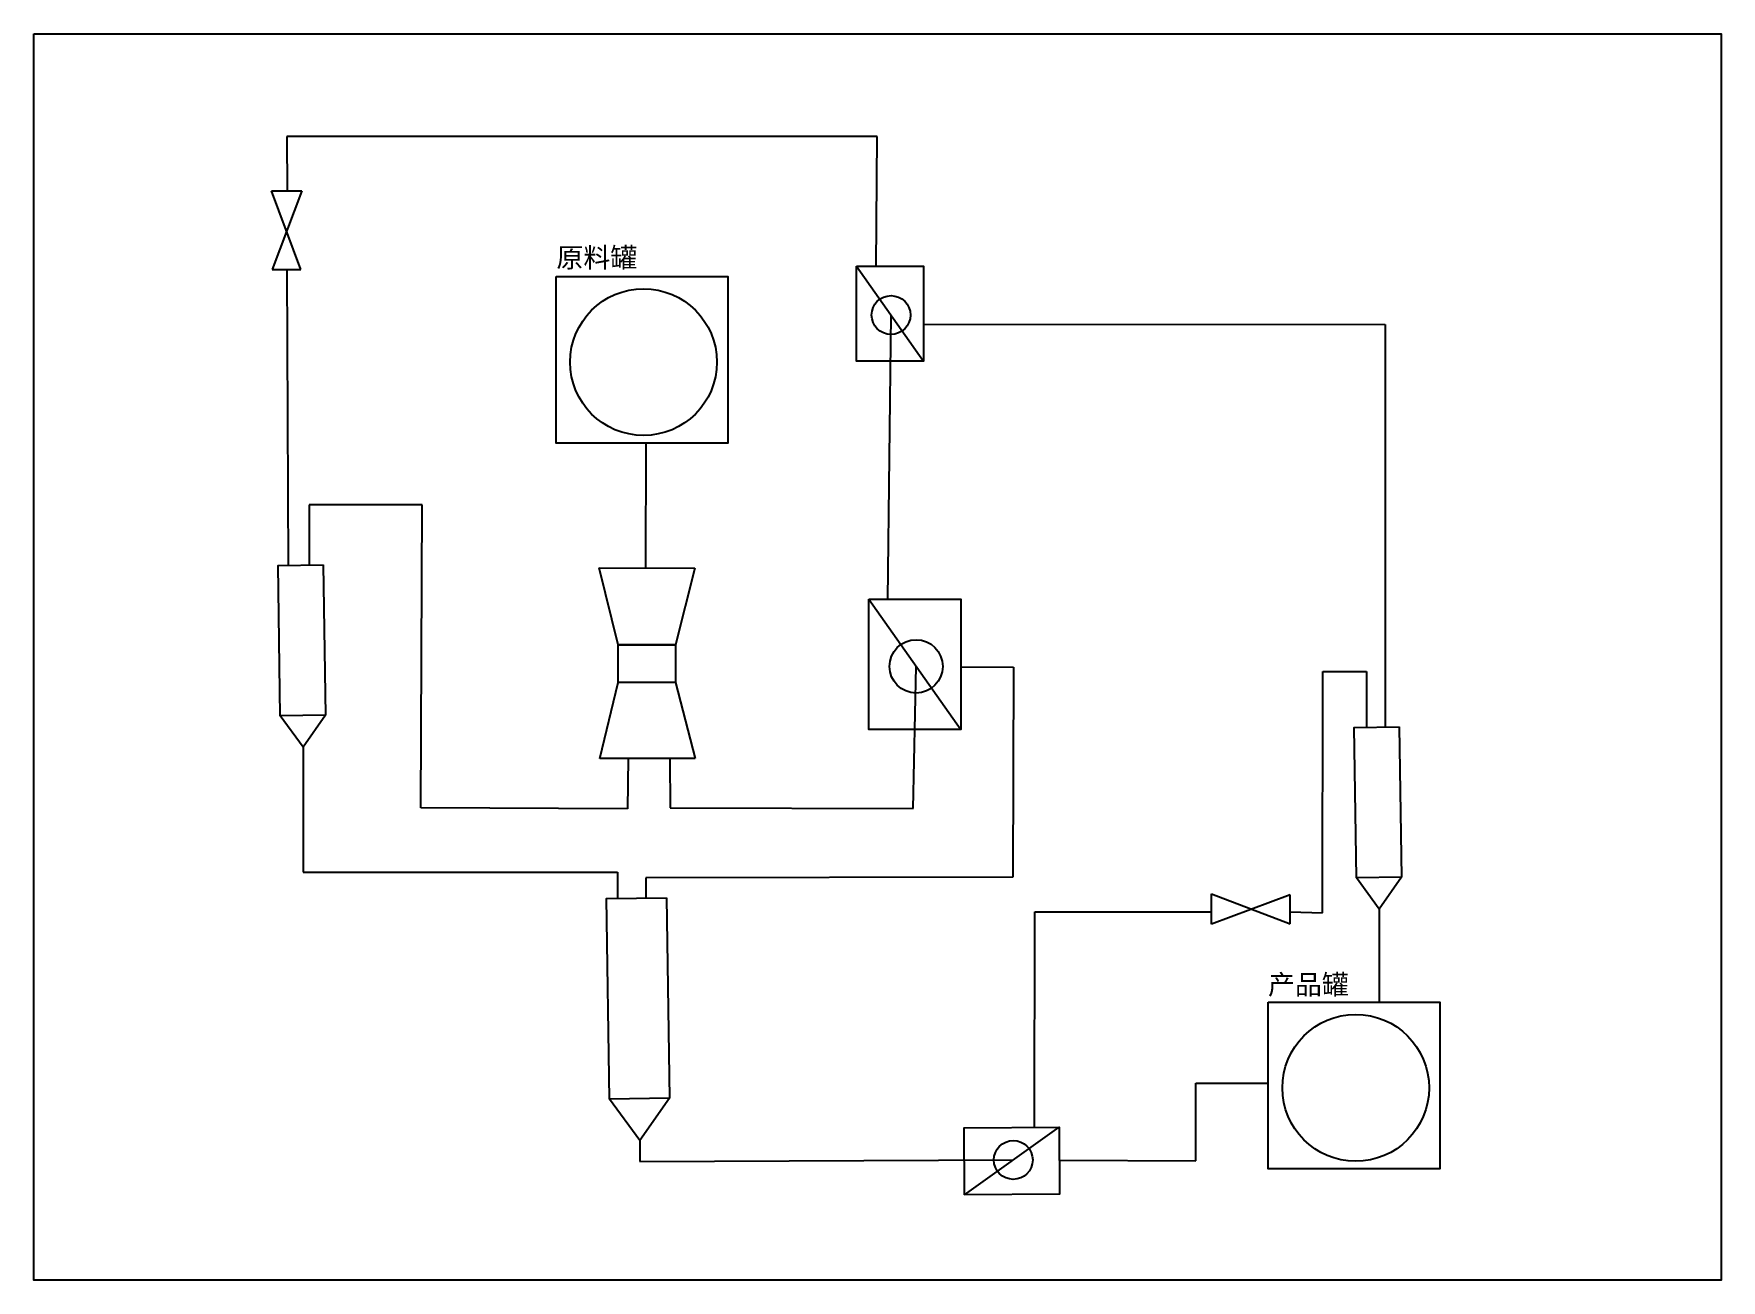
# Model space of a CAD drawing. Header units: millimetres. Extents: x -634 to 1503, y -891 to 688.
import ezdxf

# ---------------------------------------------------------------- set-up
doc = ezdxf.new("R2010")
doc.units = ezdxf.units.MM
doc.styles.get("Standard").update_dxf_attribs({"font": 'Arial.ttf'})

# ---------------------------------------------------------------- blocks, each defined once
blk = doc.blocks.new('储罐')
blk.add_lwpolyline([(-0.5, 75.61), (77.54, 75.61), (77.54, -0.07), (-0.5, -0.07)], close=True)
blk.add_circle((39.25, 36.7), 33.35)
blk = doc.blocks.new('反应器')
at = {"color": 0}
for p, q in [((0.07, -0.36), (0.29, 49.62)), ((0.29, 49.62), (40.36, 39.49)), ((59.97, 39.49), (99.82, 49.83)), ((99.82, 49.83), (99.82, 0.07)), ((40.36, 39.49), (40.36, 9.55)), ((40.36, 9.55), (0.07, -0.36)), ((99.82, 0.07), (59.97, 9.55))]:
    blk.add_line(p, q, dxfattribs=at)
blk.add_lwpolyline([(40.36, 39.49), (59.97, 39.49), (59.97, 9.55), (40.36, 9.55)], close=True, dxfattribs=at)
blk = doc.blocks.new('控制器')
at = {"color": 0}
blk.add_line((0.29, 49.19), (34.97, 0.07), dxfattribs=at)
blk.add_lwpolyline([(0.29, 49.19), (34.97, 49.19), (34.97, 0.07), (0.29, 0.07)], close=True, dxfattribs=at)
blk.add_circle((18.14, 23.9), 10.03, dxfattribs=at)
blk = doc.blocks.new('控制阀')
at = {"color": 0}
for p, q in [((100.04, 29.8), (120.94, 14.72)), ((120.94, 14.72), (100.04, -0.14))]:
    blk.add_line(p, q, dxfattribs=at)
blk.add_lwpolyline([(0.07, 29.8), (100.04, 29.8), (100.04, -0.14), (0.07, -0.14)], close=True, dxfattribs=at)
blk = doc.blocks.new('输送泵')
for p, q in [((-0.1, 0), (-0.1, 38.5)), ((-0.1, 38.5), (99.4, 0.6)), ((99.4, 37.2), (-0.1, 0)), ((99.4, 0.6), (99.4, 37.2))]:
    blk.add_line(p, q)

msp = doc.modelspace()

# ---------------------------------------------------------------- linework, layer by layer
at = {"color": 0}
for p, q in [((433.9, 557.7), (-313.8, 557.7)), ((-313.8, 557.7), (-313.2, 489)), ((432.9, 393.7), (433.9, 557.7)), ((-313.6, 389.5), (-312.1, 14.8)), ((447.8, -28.1), (451.7, 331.7)), ((492.9, 320.3), (1077.4, 319.9)), ((1077.4, 319.9), (1077.4, -189.8)), ((141.3, 169.7), (140.5, 11.5)), ((-142.3, 91.4), (-285.2, 91.4)), ((-285.2, 91.4), (-285.2, 15.3)), ((-143.7, -292.1), (-142.3, 91.4)), ((479.7, -293.3), (483.5, -113.1)), ((540, -113.6), (606.6, -114.2)), ((606.6, -114.2), (606.1, -380)), ((998.2, -425.3), (998.7, -119.6)), ((998.7, -119.6), (1053.8, -119.6)), ((1053.8, -119.6), (1053.8, -190.2)), ((-292.9, -215.4), (-292.9, -373.8)), ((118.7, -230), (117.8, -293.5)), ((171.7, -230), (172.1, -292.1)), ((117.8, -293.5), (-143.7, -292.1)), ((172.1, -292.1), (479.7, -293.3)), ((-292.9, -373.8), (105.2, -373.8)), ((105.2, -373.8), (105.2, -407)), ((606.1, -380), (141.1, -380.8)), ((141.1, -380.8), (141.1, -406.5)), ((633.3, -696.7), (633.8, -424)), ((633.8, -424), (857.9, -424)), ((957.3, -424.1), (998.2, -425.3)), ((1070, -420.5), (1069.9, -538.5)), ((837.7, -739.2), (837.7, -641.1)), ((837.7, -641.1), (929.5, -641.1)), ((133.7, -713.6), (133.7, -740.1)), ((133.7, -740.1), (606.5, -738.1)), ((664.9, -738.3), (837.7, -739.2))]:
    msp.add_line(p, q, dxfattribs=at)
msp.add_lwpolyline([(-634.2, 688), (1503.3, 688), (1503.3, -890.5), (-634.2, -890.5)], close=True, dxfattribs=at)

# ---------------------------------------------------------------- block references
at = {"color": 0, "rotation": 270}
msp.add_blockref('输送泵', (-333, 488.9), dxfattribs=at)
at = {"color": 0}
for name, p, xscale, yscale, zscale in [('控制器', (407.2, 273.2), 2.450505162385022, 2.450505162385022, 2.450505162385022), ('储罐', (28.8, 169.9), 2.785933711021623, 2.785933711021623, 2.785933711021623), ('控制器', (422.5, -193.5), 3.361236957333766, 3.361236957333766, 3.361236957333766), ('储罐', (930.9, -749.1), 2.785933711021622, 2.785933711021622, 2.785933711021622)]:
    msp.add_blockref(name, p, dxfattribs=dict(at, xscale=xscale, yscale=yscale, zscale=zscale))
for name, p, xscale, yscale, zscale, rotation in [('控制阀', (-324.5, 14.8), 1.907028432064684, 1.907028432064684, 1.907028432064684, 270.8590649824417), ('反应器', (82.8, 12), 2.424018772436854, 2.424018772436854, 2.424018772436854, 270), ('控制阀', (1038.5, -190.3), 1.907028432064684, 1.907028432064684, 1.907028432064684, 270.8590649824417), ('控制阀', (91.7, -407.1), 2.540025929308598, 2.540025929308598, 2.540025929308598, 270.8590649824417), ('控制器', (665.4, -782.2), 2.450505162385022, 2.450505162385022, 2.450505162385022, 90.41827626285229)]:
    msp.add_blockref(name, p, dxfattribs=dict(at, xscale=xscale, yscale=yscale, zscale=zscale, rotation=rotation))
msp.add_blockref('输送泵', (857.9, -439.6), dxfattribs=at)

# ---------------------------------------------------------------- texts
at = {"color": 0, "char_height": 25, "attachment_point": 1}
for s, insert in [('{\\fArial Unicode MS|b0|i0|c134|p0;原料罐}', (27.9, 417.1)), ('{\\fArial Unicode MS|b0|i0|c134|p0;产品罐}', (929.2, -503.6))]:
    msp.add_mtext_dynamic_manual_height_columns(s, width=202.072, gutter_width=125, heights=[0], dxfattribs=dict(at, insert=insert))

doc.saveas('drawing.dxf')
